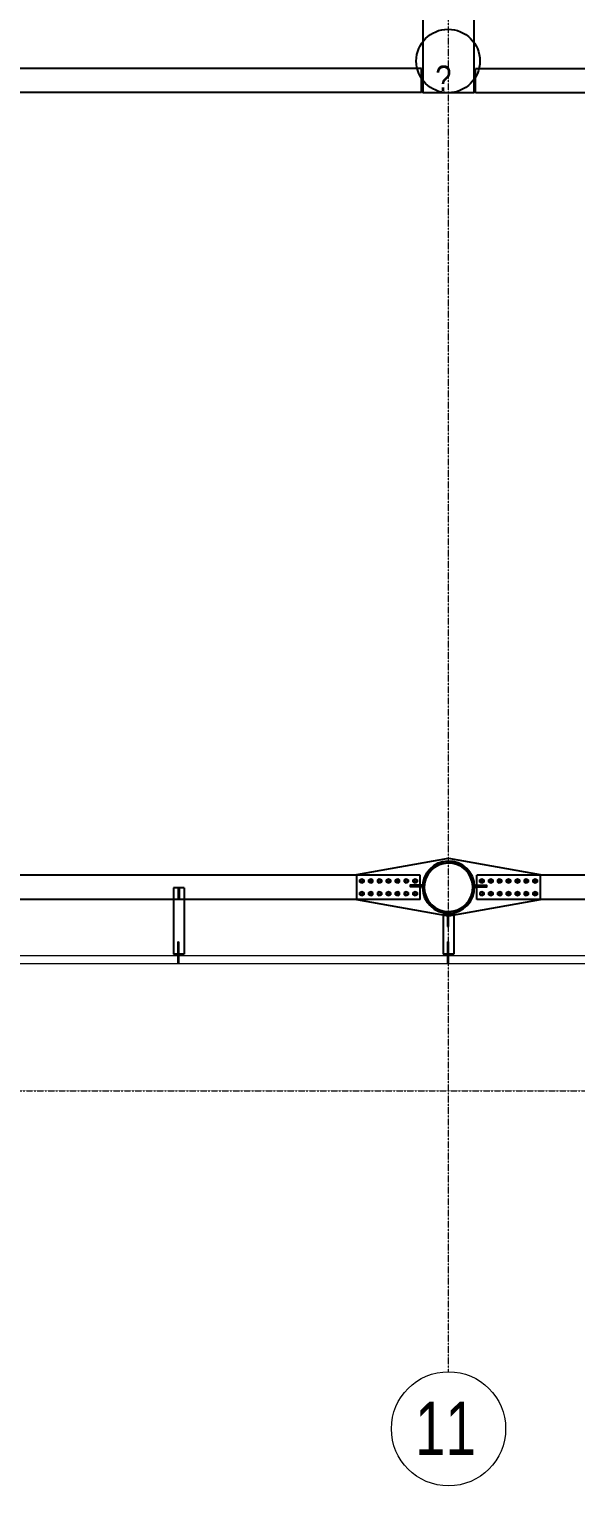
# Model space of a CAD drawing. Extents: x 7536 to 102814, y -9868 to 35131.
# Drawn here: x 52529 to 56836, y 2840 to 14325 of the extents above; entities that cross this region are included whole.
import ezdxf

# ---------------------------------------------------------------- set-up
doc = ezdxf.new("R2010")
doc.units = 0
doc.header["$LTSCALE"] = 0.4
doc.linetypes.add('Grid Line', pattern=[3.33375, 1.905, -0.47625, 0.47625, -0.47625])
doc.layers.get('0').update_dxf_attribs({"color": 255})
for name, color, linetype, lineweight in [('0-1', 7, 'Continuous', 5), ('E_COLUMNAS-1', 1, 'Continuous', 25), ('E_EJES', 8, 'Continuous', 9), ('E_EJES-1', 8, 'Grid Line', 9), ('E_TEXTO', 3, 'Continuous', 9), ('E_VIGAS-1', 254, 'Continuous', 25)]:
    doc.layers.add(name, color=color, linetype=linetype, lineweight=lineweight)
for name, color, linetype in [('P-PLATINA', 6, 'Continuous'), ('TITULO', 3, 'Continuous'), ('VIGAS', 8, 'Continuous')]:
    doc.layers.add(name, color=color, linetype=linetype)
doc.styles.add('MtXpl_Arial_Narrow', font='')
doc.styles.add('Swis721 LtCn BT', font='swisscl.ttf', dxfattribs={"height": 0.42})
doc.styles.get('MtXpl_Arial_Narrow').set_extended_font_data('Arial Narrow')

# ---------------------------------------------------------------- blocks, each defined once
blk = doc.blocks.new('Grid - CNI_NOMBRE EJES-372759-_6_00m_N_E_-NIVEL-2 DOC')
at = {"layer": 'E_EJES'}
blk.add_circle((0, 0), 0.003, dxfattribs=at)

msp = doc.modelspace()

# ---------------------------------------------------------------- linework, layer by layer
at = {"color": 1, "linetype": 'Continuous'}
for centre, radius, start, end in [((55149.4, 7609.7), 11.5, 18.0268, 198.0268), ((55149.4, 7609.7), 11.5, 198.0268, 18.0268), ((55149.4, 7609.7), 10, 90.0268, 270.0268), ((55149.4, 7609.7), 10, 270.0268, 90.0268), ((55219.4, 7609.7), 11.5, 18.0268, 198.0268), ((55219.4, 7609.7), 11.5, 198.0268, 18.0268), ((55219.4, 7609.7), 10, 90.0268, 270.0268), ((55219.4, 7609.7), 10, 270.0268, 90.0268), ((55289.4, 7609.7), 11.5, 18.0268, 198.0268), ((55289.4, 7609.7), 11.5, 198.0268, 18.0268), ((55289.4, 7609.7), 10, 90.0268, 270.0268), ((55289.4, 7609.7), 10, 270.0268, 90.0268), ((55359.4, 7609.8), 11.5, 18.0268, 198.0268), ((55359.4, 7609.8), 11.5, 198.0268, 18.0268), ((55359.4, 7609.8), 10, 90.0268, 270.0268), ((55359.4, 7609.8), 10, 270.0268, 90.0268), ((55429.4, 7609.8), 11.5, 18.0268, 198.0268), ((55429.4, 7609.8), 11.5, 198.0268, 18.0268), ((55429.4, 7609.8), 10, 90.0268, 270.0268), ((55429.4, 7609.8), 10, 270.0268, 90.0268), ((55499.4, 7609.8), 11.5, 18.0268, 198.0268), ((55499.4, 7609.8), 11.5, 198.0268, 18.0268), ((55499.4, 7609.8), 10, 90.0268, 270.0268), ((55499.4, 7609.8), 10, 270.0268, 90.0268), ((55569.4, 7609.9), 11.5, 18.0268, 198.0268), ((55569.4, 7609.9), 11.5, 198.0268, 18.0268), ((55569.4, 7609.9), 10, 90.0268, 270.0268), ((55569.4, 7609.9), 10, 270.0268, 90.0268), ((56095.4, 7609.1), 11.5, 18.0268, 198.0268), ((56095.4, 7609.1), 11.5, 198.0268, 18.0268), ((56095.4, 7609.1), 10, 90.0268, 270.0268), ((56095.4, 7609.1), 10, 270.0268, 90.0268), ((56165.4, 7609.1), 11.5, 18.0268, 198.0268), ((56165.4, 7609.1), 11.5, 198.0268, 18.0268), ((56165.4, 7609.1), 10, 90.0268, 270.0268), ((56165.4, 7609.1), 10, 270.0268, 90.0268), ((56235.4, 7609.1), 11.5, 18.0268, 198.0268), ((56235.4, 7609.1), 11.5, 198.0268, 18.0268), ((56235.4, 7609.1), 10, 90.0268, 270.0268), ((56235.4, 7609.1), 10, 270.0268, 90.0268), ((56305.4, 7609.1), 11.5, 18.0268, 198.0268), ((56305.4, 7609.1), 11.5, 198.0268, 18.0268), ((56305.4, 7609.1), 10, 90.0268, 270.0268), ((56305.4, 7609.1), 10, 270.0268, 90.0268), ((56375.4, 7609.2), 11.5, 18.0268, 198.0268), ((56375.4, 7609.2), 11.5, 198.0268, 18.0268), ((56375.4, 7609.2), 10, 90.0268, 270.0268), ((56375.4, 7609.2), 10, 270.0268, 90.0268), ((56445.4, 7609.2), 11.5, 18.0268, 198.0268), ((56445.4, 7609.2), 11.5, 198.0268, 18.0268), ((56445.4, 7609.2), 10, 90.0268, 270.0268), ((56445.4, 7609.2), 10, 270.0268, 90.0268), ((56515.4, 7609.2), 11.5, 18.0268, 198.0268), ((56515.4, 7609.2), 11.5, 198.0268, 18.0268), ((56515.4, 7609.2), 10, 90.0268, 270.0268), ((56515.4, 7609.2), 10, 270.0268, 90.0268), ((55149.4, 7509.7), 11.5, 18.0268, 198.0268), ((55149.4, 7509.7), 11.5, 198.0268, 18.0268), ((55149.4, 7509.7), 10, 90.0268, 270.0268), ((55149.4, 7509.7), 10, 270.0268, 90.0268), ((55219.4, 7509.7), 11.5, 18.0268, 198.0268), ((55219.4, 7509.7), 11.5, 198.0268, 18.0268), ((55219.4, 7509.7), 10, 90.0268, 270.0268), ((55219.4, 7509.7), 10, 270.0268, 90.0268), ((55289.4, 7509.7), 11.5, 18.0268, 198.0268), ((55289.4, 7509.7), 11.5, 198.0268, 18.0268), ((55289.4, 7509.7), 10, 90.0268, 270.0268), ((55289.4, 7509.7), 10, 270.0268, 90.0268), ((55359.4, 7509.8), 11.5, 18.0268, 198.0268), ((55359.4, 7509.8), 11.5, 198.0268, 18.0268), ((55359.4, 7509.8), 10, 90.0268, 270.0268), ((55359.4, 7509.8), 10, 270.0268, 90.0268), ((55429.4, 7509.8), 11.5, 18.0268, 198.0268), ((55429.4, 7509.8), 11.5, 198.0268, 18.0268), ((55429.4, 7509.8), 10, 90.0268, 270.0268), ((55429.4, 7509.8), 10, 270.0268, 90.0268), ((55499.4, 7509.8), 11.5, 18.0268, 198.0268), ((55499.4, 7509.8), 11.5, 198.0268, 18.0268), ((55499.4, 7509.8), 10, 90.0268, 270.0268), ((55499.4, 7509.8), 10, 270.0268, 90.0268), ((55569.4, 7509.9), 11.5, 18.0268, 198.0268), ((55569.4, 7509.9), 11.5, 198.0268, 18.0268), ((55569.4, 7509.9), 10, 90.0268, 270.0268), ((55569.4, 7509.9), 10, 270.0268, 90.0268), ((56095.5, 7509.1), 11.5, 18.0268, 198.0268), ((56095.5, 7509.1), 11.5, 198.0268, 18.0268), ((56095.5, 7509.1), 10, 90.0268, 270.0268), ((56095.5, 7509.1), 10, 270.0268, 90.0268), ((56165.5, 7509.1), 11.5, 18.0268, 198.0268), ((56165.5, 7509.1), 11.5, 198.0268, 18.0268), ((56165.5, 7509.1), 10, 90.0268, 270.0268), ((56165.5, 7509.1), 10, 270.0268, 90.0268), ((56235.5, 7509.1), 11.5, 18.0268, 198.0268), ((56235.5, 7509.1), 11.5, 198.0268, 18.0268), ((56235.5, 7509.1), 10, 90.0268, 270.0268), ((56235.5, 7509.1), 10, 270.0268, 90.0268), ((56305.5, 7509.1), 11.5, 18.0268, 198.0268), ((56305.5, 7509.1), 11.5, 198.0268, 18.0268), ((56305.5, 7509.1), 10, 90.0268, 270.0268), ((56305.5, 7509.1), 10, 270.0268, 90.0268), ((56375.5, 7509.2), 11.5, 18.0268, 198.0268), ((56375.5, 7509.2), 11.5, 198.0268, 18.0268), ((56375.5, 7509.2), 10, 90.0268, 270.0268), ((56375.5, 7509.2), 10, 270.0268, 90.0268), ((56445.5, 7509.2), 11.5, 18.0268, 198.0268), ((56445.5, 7509.2), 11.5, 198.0268, 18.0268), ((56445.5, 7509.2), 10, 90.0268, 270.0268), ((56445.5, 7509.2), 10, 270.0268, 90.0268), ((56515.5, 7509.2), 11.5, 18.0268, 198.0268), ((56515.5, 7509.2), 11.5, 198.0268, 18.0268), ((56515.5, 7509.2), 10, 90.0268, 270.0268), ((56515.5, 7509.2), 10, 270.0268, 90.0268)]:
    msp.add_arc(centre, radius, start, end, dxfattribs=at)
at = {"layer": '0-1', "color": 8}
for p, q in [((49837.4, 7022.3), (61827.4, 7022.3)), ((49837.4, 6957.3), (61827.4, 6957.3))]:
    msp.add_line(p, q, dxfattribs=at)
at = {"layer": 'E_COLUMNAS-1'}
for centre, radius, start, end in [((55832.4, 7560.2), 206, 80, 260), ((55832.4, 7560.2), 206, 80, 260), ((55832.4, 7559), 203, 10, 190), ((55832.4, 7559), 191, 350, 170), ((55832.4, 7560.2), 206, 260, 80), ((55832.4, 7560.2), 206, 260, 80), ((55832.4, 7559), 203, 190, 10), ((55832.4, 7559), 191, 170, 350)]:
    msp.add_arc(centre, radius, start, end, dxfattribs=at)
at = {"layer": 'E_EJES-1'}
for p, q in [((55832.4, 3740.4), (55832.4, 34230.5)), ((8436, 5955.7), (101914.5, 5955.7))]:
    msp.add_line(p, q, dxfattribs=at)
at = {"layer": 'E_VIGAS-1', "color": 30, "true_color": 0xf26722}
msp.add_lwpolyline([(56032.6, 14580.8), (56032.6, 13828.1), (56032.6, 13823.2), (55632.6, 13823.2), (55632.6, 13828.1), (55632.6, 14580.8)], dxfattribs=at)
at = {"layer": 'P-PLATINA'}
msp.add_lwpolyline([(55629.4, 7564.9), (55629.4, 7574.9), (55627.6, 7574.9), (55529.4, 7574.9), (55529.4, 7564.9), (55626.8, 7564.9)], close=True, dxfattribs=at)
msp.add_lwpolyline([(56038, 7563.8), (56135.3, 7563.8), (56135.3, 7573.8), (56037.2, 7573.8)], dxfattribs=at)
at = {"layer": 'TITULO'}
msp.add_circle((55829.3, 14073.7), 250.5, dxfattribs=at)
at = {"layer": 'VIGAS'}
for p, q in [((55619.8, 14015.7), (47495, 14013.2)), ((55619.9, 13825.7), (55619.8, 14015.7)), ((60050.4, 14013.2), (56045.3, 14013.2)), ((56045.3, 13823.2), (56045.3, 14013.2)), ((55619.9, 13825.7), (47495.1, 13823.2)), ((60050.4, 13823.2), (56045.3, 13823.2)), ((55109.3, 7660.1), (55832.1, 7788.2)), ((55109.3, 7660.1), (55832.1, 7788.2)), ((55832.1, 7788.2), (56555.4, 7659.3)), ((55832.1, 7788.2), (56555.4, 7659.3)), ((55109.3, 7654), (47992.2, 7654)), ((55109.4, 7460.2), (55109.3, 7660.1)), ((55109.4, 7460.2), (55109.3, 7660.1)), ((55609.4, 7654), (55109.3, 7654)), ((55134.4, 7618.3), (55149.4, 7627)), ((55134.4, 7601), (55134.4, 7618.3)), ((55149.4, 7592.3), (55134.4, 7601)), ((55149.4, 7627), (55164.4, 7618.3)), ((55164.4, 7601), (55149.4, 7592.3)), ((55164.4, 7618.3), (55164.4, 7601)), ((55204.4, 7618.4), (55219.4, 7627)), ((55204.4, 7601), (55204.4, 7618.4)), ((55219.4, 7592.4), (55204.4, 7601)), ((55219.4, 7627), (55234.4, 7618.4)), ((55234.4, 7601), (55219.4, 7592.4)), ((55234.4, 7618.4), (55234.4, 7601)), ((55274.4, 7618.4), (55289.4, 7627.1)), ((55274.4, 7601.1), (55274.4, 7618.4)), ((55289.4, 7592.4), (55274.4, 7601.1)), ((55289.4, 7627.1), (55304.4, 7618.4)), ((55304.4, 7601.1), (55289.4, 7592.4)), ((55304.4, 7618.4), (55304.4, 7601.1)), ((55344.4, 7618.4), (55359.4, 7627.1)), ((55344.4, 7601.1), (55344.4, 7618.4)), ((55359.4, 7592.4), (55344.4, 7601.1)), ((55359.4, 7627.1), (55374.4, 7618.4)), ((55374.4, 7601.1), (55359.4, 7592.4)), ((55374.4, 7618.4), (55374.4, 7601.1)), ((55414.4, 7618.5), (55429.4, 7627.1)), ((55414.4, 7601.1), (55414.4, 7618.5)), ((55429.4, 7592.5), (55414.4, 7601.1)), ((55429.4, 7627.1), (55444.4, 7618.5)), ((55444.4, 7601.1), (55429.4, 7592.5)), ((55444.4, 7618.5), (55444.4, 7601.1)), ((55484.4, 7618.5), (55499.4, 7627.2)), ((55484.4, 7601.2), (55484.4, 7618.5)), ((55499.4, 7592.5), (55484.4, 7601.2)), ((55499.4, 7627.2), (55514.4, 7618.5)), ((55514.4, 7601.2), (55499.4, 7592.5)), ((55514.4, 7618.5), (55514.4, 7601.2)), ((55554.4, 7618.5), (55569.4, 7627.2)), ((55554.4, 7601.2), (55554.4, 7618.5)), ((55569.4, 7592.5), (55554.4, 7601.2)), ((55569.4, 7627.2), (55584.4, 7618.5)), ((55584.4, 7601.2), (55569.4, 7592.5)), ((55584.4, 7618.5), (55584.4, 7601.2)), ((55609.4, 7464), (55609.4, 7654)), ((56055.3, 7464), (56055.3, 7654)), ((56555.4, 7654), (56055.3, 7654)), ((56080.4, 7617.7), (56095.4, 7626.4)), ((56080.4, 7600.4), (56080.4, 7617.7)), ((56095.4, 7591.7), (56080.4, 7600.4)), ((56095.4, 7626.4), (56110.4, 7617.7)), ((56110.4, 7600.4), (56095.4, 7591.7)), ((56110.4, 7617.7), (56110.4, 7600.4)), ((56150.4, 7617.7), (56165.4, 7626.4)), ((56150.4, 7600.4), (56150.4, 7617.7)), ((56165.4, 7591.8), (56150.4, 7600.4)), ((56165.4, 7626.4), (56180.4, 7617.8)), ((56180.4, 7600.4), (56165.4, 7591.8)), ((56180.4, 7617.8), (56180.4, 7600.4)), ((56220.4, 7617.8), (56235.4, 7626.4)), ((56220.4, 7600.4), (56220.4, 7617.8)), ((56235.4, 7591.8), (56220.4, 7600.4)), ((56235.4, 7626.4), (56250.4, 7617.8)), ((56250.4, 7600.5), (56235.4, 7591.8)), ((56250.4, 7617.8), (56250.4, 7600.5)), ((56290.4, 7617.8), (56305.4, 7626.5)), ((56290.4, 7600.5), (56290.4, 7617.8)), ((56305.4, 7591.8), (56290.4, 7600.5)), ((56305.4, 7626.5), (56320.4, 7617.8)), ((56320.4, 7600.5), (56305.4, 7591.8)), ((56320.4, 7617.8), (56320.4, 7600.5)), ((56360.4, 7617.8), (56375.4, 7626.5)), ((56360.4, 7600.5), (56360.4, 7617.8)), ((56375.4, 7591.9), (56360.4, 7600.5)), ((56375.4, 7626.5), (56390.4, 7617.8)), ((56390.4, 7600.5), (56375.4, 7591.9)), ((56390.4, 7617.8), (56390.4, 7600.5)), ((56430.4, 7617.9), (56445.4, 7626.5)), ((56430.4, 7600.5), (56430.4, 7617.9)), ((56445.4, 7591.9), (56430.4, 7600.5)), ((56445.4, 7626.5), (56460.4, 7617.9)), ((56460.4, 7600.6), (56445.4, 7591.9)), ((56460.4, 7617.9), (56460.4, 7600.6)), ((56500.4, 7617.9), (56515.4, 7626.6)), ((56500.4, 7600.6), (56500.4, 7617.9)), ((56515.4, 7591.9), (56500.4, 7600.6)), ((56515.4, 7626.6), (56530.4, 7617.9)), ((56530.4, 7600.6), (56515.4, 7591.9)), ((56530.4, 7617.9), (56530.4, 7600.6)), ((56555.4, 7659.3), (56555.4, 7459.3)), ((56555.4, 7659.3), (56555.4, 7459.3)), ((60093, 7654), (56555.4, 7654)), ((53748.6, 7554.3), (53666.6, 7554.3)), ((53666.6, 7554.3), (53666.6, 7464)), ((53704.6, 7464.3), (53704.6, 7554.3)), ((53704.6, 7554.3), (53710.6, 7554.3)), ((53704.6, 7464.3), (53704.6, 7554.3)), ((53704.6, 7554.3), (53710.6, 7554.3)), ((53704.6, 7534.3), (53710.6, 7534.3)), ((53710.6, 7554.3), (53710.6, 7464.3)), ((53710.6, 7554.3), (53710.6, 7464.3)), ((53748.6, 7554.3), (53748.6, 7464)), ((55134.4, 7518.3), (55149.4, 7527)), ((55134.4, 7501), (55134.4, 7518.3)), ((55149.4, 7492.3), (55134.4, 7501)), ((55149.4, 7527), (55164.4, 7518.3)), ((55164.4, 7501), (55149.4, 7492.3)), ((55164.4, 7518.3), (55164.4, 7501)), ((55204.4, 7518.4), (55219.4, 7527)), ((55204.4, 7501), (55204.4, 7518.4)), ((55219.4, 7492.4), (55204.4, 7501)), ((55219.4, 7527), (55234.4, 7518.4)), ((55234.4, 7501), (55219.4, 7492.4)), ((55234.4, 7518.4), (55234.4, 7501)), ((55274.4, 7518.4), (55289.4, 7527.1)), ((55274.4, 7501.1), (55274.4, 7518.4)), ((55289.4, 7492.4), (55274.4, 7501.1)), ((55289.4, 7527.1), (55304.4, 7518.4)), ((55304.4, 7501.1), (55289.4, 7492.4)), ((55304.4, 7518.4), (55304.4, 7501.1)), ((55344.4, 7518.4), (55359.4, 7527.1)), ((55344.4, 7501.1), (55344.4, 7518.4)), ((55359.4, 7492.4), (55344.4, 7501.1)), ((55359.4, 7527.1), (55374.4, 7518.4)), ((55374.4, 7501.1), (55359.4, 7492.4)), ((55374.4, 7518.4), (55374.4, 7501.1)), ((55414.4, 7518.5), (55429.4, 7527.1)), ((55414.4, 7501.1), (55414.4, 7518.5)), ((55429.4, 7492.5), (55414.4, 7501.1)), ((55429.4, 7527.1), (55444.4, 7518.5)), ((55444.4, 7501.1), (55429.4, 7492.5)), ((55444.4, 7518.5), (55444.4, 7501.1)), ((55484.4, 7518.5), (55499.4, 7527.2)), ((55484.4, 7501.2), (55484.4, 7518.5)), ((55499.4, 7492.5), (55484.4, 7501.2)), ((55499.4, 7527.2), (55514.4, 7518.5)), ((55514.4, 7501.2), (55499.4, 7492.5)), ((55514.4, 7518.5), (55514.4, 7501.2)), ((55554.4, 7518.5), (55569.4, 7527.2)), ((55554.4, 7501.2), (55554.4, 7518.5)), ((55569.4, 7492.5), (55554.4, 7501.2)), ((55569.4, 7527.2), (55584.4, 7518.5)), ((55584.4, 7501.2), (55569.4, 7492.5)), ((55584.4, 7518.5), (55584.4, 7501.2)), ((56037.2, 7573.8), (56035.3, 7573.8)), ((56035.3, 7573.8), (56035.3, 7563.8)), ((56038, 7563.8), (56035.3, 7563.8)), ((56080.5, 7517.7), (56095.5, 7526.4)), ((56080.5, 7500.4), (56080.5, 7517.7)), ((56095.5, 7491.7), (56080.5, 7500.4)), ((56095.5, 7526.4), (56110.5, 7517.7)), ((56110.5, 7500.4), (56095.5, 7491.7)), ((56110.5, 7517.7), (56110.5, 7500.4)), ((56150.5, 7517.7), (56165.5, 7526.4)), ((56150.5, 7500.4), (56150.5, 7517.7)), ((56165.5, 7491.8), (56150.5, 7500.4)), ((56165.5, 7526.4), (56180.5, 7517.8)), ((56180.5, 7500.4), (56165.5, 7491.8)), ((56180.5, 7517.8), (56180.5, 7500.4)), ((56220.5, 7517.8), (56235.5, 7526.4)), ((56220.5, 7500.4), (56220.5, 7517.8)), ((56235.5, 7491.8), (56220.5, 7500.4)), ((56235.5, 7526.4), (56250.5, 7517.8)), ((56250.5, 7500.5), (56235.5, 7491.8)), ((56250.5, 7517.8), (56250.5, 7500.5)), ((56290.5, 7517.8), (56305.5, 7526.5)), ((56290.5, 7500.5), (56290.5, 7517.8)), ((56305.5, 7491.8), (56290.5, 7500.5)), ((56305.5, 7526.5), (56320.5, 7517.8)), ((56320.5, 7500.5), (56305.5, 7491.8)), ((56320.5, 7517.8), (56320.5, 7500.5)), ((56360.5, 7517.8), (56375.5, 7526.5)), ((56360.5, 7500.5), (56360.5, 7517.8)), ((56375.5, 7491.9), (56360.5, 7500.5)), ((56375.5, 7526.5), (56390.5, 7517.8)), ((56390.5, 7500.5), (56375.5, 7491.9)), ((56390.5, 7517.8), (56390.5, 7500.5)), ((56430.5, 7517.9), (56445.5, 7526.5)), ((56430.5, 7500.5), (56430.5, 7517.9)), ((56445.5, 7491.9), (56430.5, 7500.5)), ((56445.5, 7526.5), (56460.5, 7517.9)), ((56460.5, 7500.6), (56445.5, 7491.9)), ((56460.5, 7517.9), (56460.5, 7500.6)), ((56500.5, 7517.9), (56515.5, 7526.6)), ((56500.5, 7500.6), (56500.5, 7517.9)), ((56515.5, 7491.9), (56500.5, 7500.6)), ((56515.5, 7526.6), (56530.5, 7517.9)), ((56530.5, 7500.6), (56515.5, 7491.9)), ((56530.5, 7517.9), (56530.5, 7500.6)), ((55109.4, 7464), (47992.4, 7464)), ((53666.6, 7464), (53666.6, 7032.3)), ((53710.6, 7464.3), (53704.6, 7464.3)), ((53710.6, 7464.3), (53704.6, 7464.3)), ((53748.6, 7464), (53748.6, 7032.3)), ((55609.4, 7464), (55109.4, 7464)), ((55832.4, 7332.2), (55109.4, 7460.2)), ((55832.4, 7332.2), (55109.4, 7460.2)), ((55829.9, 7356), (55823.9, 7356)), ((55823.9, 7356), (55823.9, 7354.9)), ((55823.9, 7354.9), (55823.9, 7251)), ((55829.9, 7356), (55829.9, 7354.4)), ((55829.9, 7354.4), (55829.9, 7251)), ((56555.4, 7459.3), (55832.4, 7332.2)), ((56555.4, 7459.3), (55832.4, 7332.2)), ((56555.4, 7464), (56055.3, 7464)), ((60093.3, 7464), (56555.4, 7464)), ((55873.4, 7346), (55791.4, 7346)), ((55791.4, 7346), (55791.4, 7339.4)), ((55791.4, 7339.4), (55791.4, 7032.3)), ((55823.9, 7251), (55829.9, 7251)), ((55873.4, 7346), (55873.4, 7339.4)), ((55873.4, 7339.4), (55873.4, 7032.3)), ((53699.1, 7129.8), (53699.1, 7032.3)), ((53699.1, 7129.8), (53705.1, 7129.8)), ((53705.1, 7129.8), (53705.1, 7032.3)), ((55823.9, 7129.8), (55823.9, 7032.3)), ((55823.9, 7129.8), (55829.9, 7129.8)), ((55829.9, 7129.8), (55829.9, 7032.3)), ((53748.6, 7032.3), (53666.6, 7032.3)), ((53699.1, 7114.8), (53705.1, 7114.8)), ((53699.1, 7034.8), (53705.1, 7034.8)), ((53699.1, 7032.3), (53699.1, 7022.3)), ((53699.1, 7022.3), (53699.1, 6964.8)), ((53699.1, 7022.3), (53705.1, 7022.3)), ((53705.1, 7032.3), (53705.1, 7022.3)), ((53705.1, 7022.3), (53705.1, 6964.8)), ((55873.4, 7032.3), (55791.4, 7032.3)), ((55823.9, 7114.8), (55829.9, 7114.8)), ((55823.9, 7034.8), (55829.9, 7034.8)), ((55823.9, 7032.3), (55823.9, 7022.3)), ((55823.9, 7022.3), (55823.9, 6964.8)), ((55823.9, 7022.3), (55829.9, 7022.3)), ((55829.9, 7032.3), (55829.9, 7022.3)), ((55829.9, 7022.3), (55829.9, 6964.8)), ((53699.1, 6974.8), (53705.1, 6974.8)), ((53699.1, 6964.8), (53705.1, 6964.8)), ((55823.9, 6974.8), (55829.9, 6974.8)), ((55823.9, 6964.8), (55829.9, 6964.8))]:
    msp.add_line(p, q, dxfattribs=at)

# ---------------------------------------------------------------- block references
at = {"layer": 'E_EJES', "xscale": 149999.9999999999, "yscale": 149999.9999999999, "zscale": 149999.9999999999}
msp.add_blockref('Grid - CNI_NOMBRE EJES-372759-_6_00m_N_E_-NIVEL-2 DOC', (55832.4, 3290.4), dxfattribs=at)

# ---------------------------------------------------------------- texts
at = {"layer": 'E_EJES', "insert": (55568.9, 3503), "char_height": 420, "width": 625.316, "attachment_point": 1, "style": 'Swis721 LtCn BT'}
msp.add_mtext('11', dxfattribs=at)
at = {"layer": 'E_TEXTO', "style": 'MtXpl_Arial_Narrow'}
msp.add_text('?', height=200, dxfattribs=at).set_placement((55729, 13838))
msp.add_text('?', height=200, dxfattribs=at).set_placement((55729, 13838))

doc.saveas('drawing.dxf')
